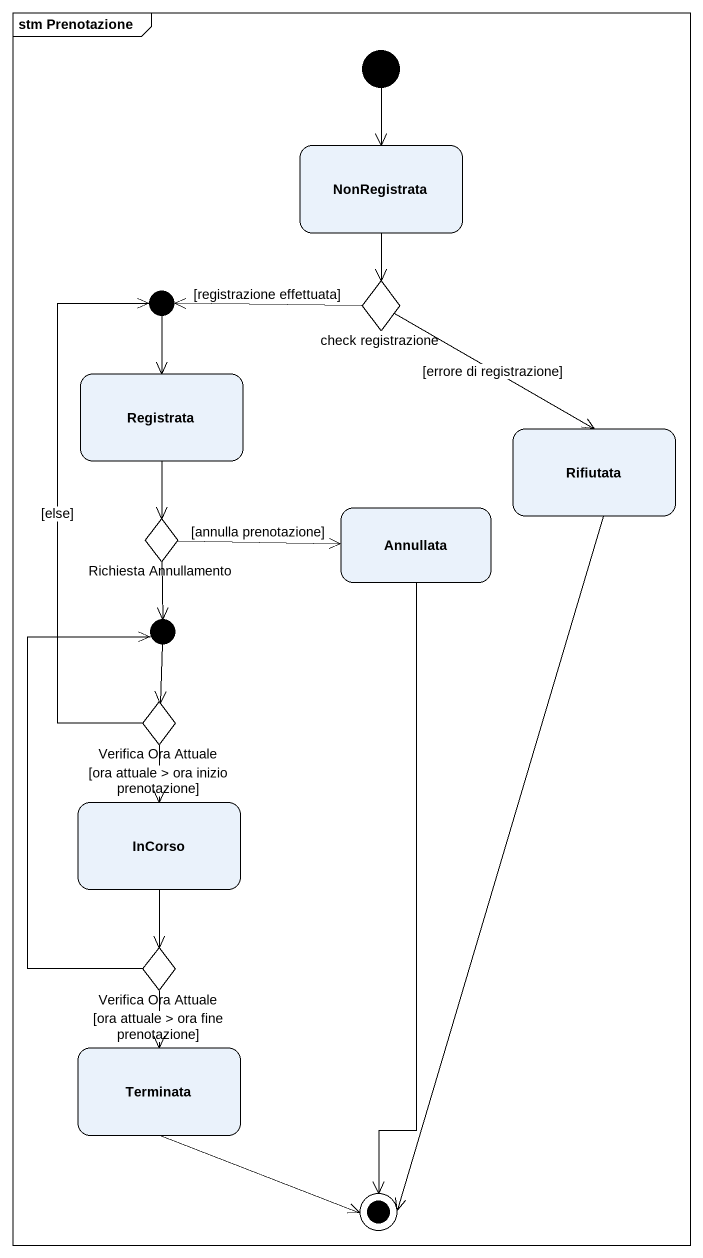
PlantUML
@startuml
mainframe stm Prenotazione
hide empty description
state NonRegistrata
state "check registrazione" as check_registrazione <<choice>>
state junction1 <<choice>>
state Registrata
state Rifiutata
state Annullata
state "Richiesta Annullamento" as Richiesta_Annullamento <<choice>>
state junction2 <<choice>>
state "Verifica Ora Attuale" as Verifica_Ora_Attuale <<choice>>
state InCorso
state "Verifica Ora Attuale" as Verifica_Ora_Attuale_2 <<choice>>
state Terminata
[*] --> NonRegistrata
NonRegistrata --> check_registrazione
check_registrazione -left-> junction1 : [registrazione effettuata]
check_registrazione --> Rifiutata : [errore di registrazione]
junction1 --> Registrata
Registrata --> Richiesta_Annullamento
Richiesta_Annullamento -right-> Annullata : [annulla prenotazione]
Richiesta_Annullamento --> junction2
junction2 --> Verifica_Ora_Attuale
Verifica_Ora_Attuale -up-> junction1 : [else]
Verifica_Ora_Attuale --> InCorso : [ora attuale > ora inizio prenotazione]
InCorso --> Verifica_Ora_Attuale_2
Verifica_Ora_Attuale_2 -up-> junction2
Verifica_Ora_Attuale_2 --> Terminata : [ora attuale > ora fine prenotazione]
Rifiutata --> [*]
Annullata --> [*]
Terminata -right-> [*]
@enduml
